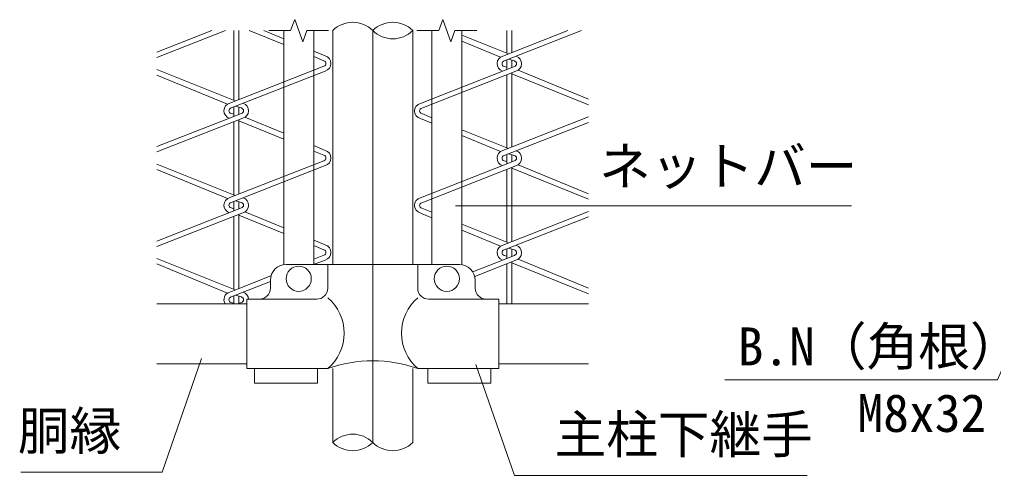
# Model space of a CAD drawing. Units: millimetres, scale not verified. Extents: x -4200 to 4200, y -2970 to 2970.
# Drawn here: x 2315 to 3552, y -53 to 527 of the extents above; entities that cross this region are included whole.
import ezdxf
from ezdxf.enums import TextEntityAlignment as Align

# ---------------------------------------------------------------- set-up
doc = ezdxf.new("R2010")
doc.units = ezdxf.units.MM
doc.header["$LTSCALE"] = 20
for name, color, linetype, lineweight in [('0-1_D-STR1', 1, 'Continuous', 18), ('0-2_D-STR-DIM', 7, 'Continuous', 9), ('0-7_D-STR3', 3, 'Continuous', 13), ('0-8_D-STR-TXT', 7, 'Continuous', 9), ('0-9_Defpoints', 8, 'Continuous', 18), ('0-A_D-STR2', 7, 'Continuous', 9)]:
    doc.layers.add(name, color=color, linetype=linetype, lineweight=lineweight)
doc.styles.add('ＭＳ ゴシック', font='')
doc.styles.get('ＭＳ ゴシック').set_extended_font_data('MS Gothic')

msp = doc.modelspace()

# ---------------------------------------------------------------- linework, layer by layer
at = {"layer": '0-1_D-STR1'}
for p, q in [((2712.83, 512.44), (2712.83, 215.27)), ((2814.43, 512.44), (2814.43, 215.27)), ((2489.57, 165.27), (2603.63, 165.27)), ((2923.63, 165.27), (3037.35, 165.27)), ((2489.57, 89.27), (2603.63, 89.27)), ((2923.63, 89.27), (3037.35, 89.27)), ((2712.83, 83.27), (2712.83, -10.63)), ((2814.43, 83.27), (2814.43, -10.63))]:
    msp.add_line(p, q, dxfattribs=at)
at = {"layer": '0-2_D-STR-DIM'}
for points in [[(2707.63, 512.44), (2679.89, 512.44), (2674.76, 498.35), (2664.49, 526.54), (2659.36, 512.44), (2631.63, 512.44)], [(2895.63, 512.44), (2867.89, 512.44), (2862.76, 498.35), (2852.49, 526.54), (2847.36, 512.44), (2819.63, 512.44)]]:
    msp.add_lwpolyline(points, dxfattribs=at)
for centre, start, end in [((2738.23, 486.88), 45.18146, 134.81854), ((2789.03, 486.88), 45.18146, 134.81854), ((2789.03, 538), 225.18146, 314.81854), ((2738.23, -36.19), 45.18146, 134.81854), ((2738.23, 14.93), 225.18146, 314.81854), ((2789.03, 14.93), 225.18146, 314.81854)]:
    msp.add_arc(centre, 36.03, start, end, dxfattribs=at)
at = {"layer": '0-7_D-STR3'}
for p, q in [((2650.63, 512.44), (2650.63, 215.04)), ((2688.63, 512.44), (2688.63, 215.27)), ((2838.63, 512.44), (2838.63, 215.27)), ((2876.63, 512.44), (2876.63, 215.04)), ((2653.63, 215.27), (2873.63, 215.27)), ((2706.53, 215.27), (2706.53, 185.27)), ((2820.73, 215.27), (2820.73, 185.27)), ((2633.63, 195.27), (2633.63, 185.27)), ((2893.63, 195.27), (2893.63, 185.27)), ((2603.63, 171.27), (2603.63, 83.27)), ((2692.53, 171.27), (2603.63, 171.27)), ((2923.63, 171.27), (2834.73, 171.27)), ((2923.63, 171.27), (2923.63, 83.27)), ((2706.53, 83.27), (2603.63, 83.27)), ((2613.63, 83.27), (2613.63, 64.67)), ((2693.63, 83.27), (2693.63, 64.67)), ((2923.63, 83.27), (2820.73, 83.27)), ((2833.63, 83.27), (2833.63, 64.67)), ((2913.63, 83.27), (2913.63, 64.67)), ((2693.63, 64.67), (2613.63, 64.67)), ((2913.63, 64.67), (2833.63, 64.67))]:
    msp.add_line(p, q, dxfattribs=at)
for centre in [(2669.63, 197.27), (2857.63, 197.27)]:
    msp.add_circle(centre, 16, dxfattribs=at)
for centre, radius, start, end in [((2653.63, 195.27), 20, 90, 180), ((2873.63, 195.27), 20, 0, 90), ((2619.63, 185.27), 14, 270, 0), ((2692.53, 185.27), 14, 270, 0), ((2834.73, 185.27), 14, 180, 270), ((2907.63, 185.27), 14, 180, 270), ((2668.27, 128.15), 58.97, 310.4464, 49.5536), ((2858.98, 128.15), 58.97, 130.4464, 229.5536), ((2763.63, -77.7), 170.8, 70.46947, 109.53053)]:
    msp.add_arc(centre, radius, start, end, dxfattribs=at)
at = {"layer": '0-8_D-STR-TXT'}
msp.add_line((3371.41, 289.79), (2868.76, 289.79), dxfattribs=at)
for points in [[(3210.55, 68.93), (3556.62, 68.93), (3611.76, 195.44)], [(2316.65, -48.3), (2496.25, -48.3), (2546.31, 95.92)], [(3314.93, -52.65), (2943.45, -52.65), (2894.45, 88.5)]]:
    msp.add_lwpolyline(points, dxfattribs=at)
at = {"layer": '0-9_Defpoints'}
msp.add_line((2763.63, 512.44), (2763.63, -10.63), dxfattribs=at)
at = {"layer": '0-A_D-STR2'}
for p, q in [((2489.57, 485.08), (2559.3, 512.44)), ((2489.57, 478.24), (2576.72, 512.44)), ((2587.1, 423.87), (2587.1, 512.44)), ((2593.5, 424.79), (2593.5, 512.44)), ((2650.66, 494.7), (2606.83, 512.44)), ((2650.66, 501.97), (2625.26, 512.44)), ((2928.67, 480.03), (3011.25, 512.44)), ((2930.38, 473.87), (3028.67, 512.44)), ((2933.75, 483.62), (2933.75, 512.44)), ((2940.15, 484.54), (2940.15, 512.44)), ((2876.59, 506.54), (2935.75, 482.81)), ((2876.59, 499.09), (2925.87, 478.77)), ((2703.23, 480.29), (2688.65, 486.3)), ((2701.52, 474.12), (2688.65, 479.33)), ((2933.75, 463.1), (2933.75, 474.8)), ((2935.82, 476), (2943.51, 473.87)), ((2940.15, 466), (2940.15, 474.8)), ((2489.57, 462.98), (2589.11, 423.07)), ((2582.03, 420.29), (2701.52, 467.19)), ((2583.74, 414.12), (2703.23, 461.02)), ((2824.02, 420.03), (2943.51, 466.93)), ((2825.73, 413.87), (2945.22, 460.76)), ((2933.75, 466), (2930.38, 466.93)), ((2940.15, 364.54), (2940.15, 458.77)), ((3037.35, 418.24), (2940.15, 457.58)), ((3037.35, 425.2), (2948.02, 462.03)), ((2489.57, 455.99), (2579.23, 419.02)), ((2933.75, 363.62), (2933.75, 456.26)), ((2587.1, 403.35), (2587.1, 415.06)), ((2589.18, 416.26), (2596.87, 414.12)), ((2593.5, 406.25), (2593.5, 415.06)), ((2489.57, 365.08), (2596.87, 407.19)), ((2489.57, 358.24), (2598.58, 401.02)), ((2587.1, 406.25), (2583.74, 407.19)), ((2587.1, 303.87), (2587.1, 396.52)), ((2593.5, 304.79), (2593.5, 399.03)), ((2650.66, 374.7), (2593.5, 397.83)), ((2650.66, 381.97), (2601.38, 402.29)), ((2824.02, 400.76), (2838.59, 394.75)), ((2825.73, 406.93), (2838.59, 401.77)), ((2928.67, 360.03), (3037.35, 402.69)), ((2930.38, 353.87), (3037.35, 395.85)), ((2876.59, 386.54), (2935.75, 362.81)), ((2876.59, 379.09), (2925.87, 358.77)), ((2703.23, 360.29), (2688.66, 366.3)), ((2701.52, 354.12), (2688.66, 359.33)), ((2582.03, 300.29), (2701.52, 347.19)), ((2824.02, 300.03), (2943.51, 346.93)), ((2933.75, 346), (2930.38, 346.93)), ((2933.75, 343.1), (2933.75, 354.8)), ((2935.82, 356), (2943.51, 353.87)), ((2940.15, 346), (2940.15, 354.8)), ((2489.57, 342.98), (2589.11, 303.07)), ((2489.57, 335.99), (2579.23, 299.02)), ((2583.74, 294.12), (2703.23, 341.02)), ((2825.73, 293.87), (2945.22, 340.76)), ((2933.75, 243.62), (2933.75, 336.26)), ((2940.15, 244.54), (2940.15, 338.77)), ((3037.35, 298.24), (2940.15, 337.58)), ((3037.35, 305.2), (2948.02, 342.03)), ((2489.57, 245.08), (2596.87, 287.19)), ((2587.1, 286.25), (2583.74, 287.19)), ((2587.1, 283.35), (2587.1, 295.44)), ((2589.18, 296.26), (2596.87, 294.12)), ((2593.5, 285.87), (2593.5, 295.06)), ((2825.73, 286.93), (2838.59, 281.77)), ((2489.57, 238.24), (2598.58, 281.02)), ((2587.1, 183.87), (2587.1, 276.52)), ((2593.5, 184.79), (2593.5, 279.03)), ((2650.66, 254.7), (2593.5, 277.83)), ((2650.66, 261.97), (2601.38, 282.29)), ((2824.02, 280.76), (2838.59, 274.76)), ((2928.67, 240.03), (3037.35, 282.69)), ((2930.38, 233.87), (3037.35, 275.85)), ((2876.59, 266.54), (2935.75, 242.81)), ((2876.59, 259.09), (2925.87, 238.77)), ((2703.23, 240.29), (2688.66, 246.3)), ((2701.52, 234.12), (2688.66, 239.33)), ((2933.75, 223.1), (2933.75, 235.19)), ((2935.82, 236), (2943.51, 233.87)), ((2489.57, 222.98), (2589.11, 183.07)), ((2688.63, 222.13), (2701.52, 227.19)), ((2890.44, 206.1), (2943.51, 226.93)), ((2933.75, 226), (2930.38, 226.93)), ((2940.15, 225.61), (2940.15, 234.8)), ((2489.57, 215.99), (2579.23, 179.02)), ((2688.58, 215.27), (2703.23, 221.02)), ((2892.99, 200.26), (2945.22, 220.76)), ((2933.75, 165.27), (2933.75, 216.26)), ((2940.15, 165.27), (2940.15, 218.77)), ((3037.35, 178.24), (2940.15, 217.58)), ((3037.35, 185.2), (2948.02, 222.03)), ((2582.03, 180.29), (2634.42, 200.85)), ((2583.74, 174.12), (2633.69, 193.73)), ((2587.1, 165.27), (2587.1, 175.44)), ((2589.18, 176.26), (2596.87, 174.12)), ((2593.5, 165.87), (2593.5, 175.06)), ((2587.1, 166.25), (2583.74, 167.19)), ((2591.98, 165.27), (2596.87, 167.19))]:
    msp.add_line(p, q, dxfattribs=at)
for centre, radius, start, end in [((2700.56, 470.66), 3.6, 285.52411, 74.47589), ((2700.56, 470.66), 10, 285.52411, 74.47589), ((2931.35, 470.4), 10, 105.52411, 251.53809), ((2931.35, 470.4), 3.6, 105.52411, 254.47589), ((2942.55, 470.4), 3.6, 285.52411, 74.47589), ((2942.55, 470.4), 10, 285.52411, 71.5381), ((2584.7, 410.66), 10, 105.52411, 251.53809), ((2584.7, 410.66), 3.6, 105.52411, 254.47589), ((2595.9, 410.66), 3.6, 285.52411, 74.47589), ((2595.9, 410.66), 10, 285.52411, 71.5381), ((2826.69, 410.4), 10, 105.52411, 254.47589), ((2826.69, 410.4), 3.6, 105.52411, 254.47589), ((2700.56, 350.66), 10, 285.52411, 74.47589), ((2931.35, 350.4), 10, 105.52411, 251.53809), ((2942.55, 350.4), 10, 285.52411, 71.5381), ((2700.56, 350.66), 3.6, 285.52411, 74.47589), ((2931.35, 350.4), 3.6, 105.52411, 254.47589), ((2942.55, 350.4), 3.6, 285.52411, 74.47589), ((2584.7, 290.66), 10, 105.52411, 251.53809), ((2595.9, 290.66), 10, 285.52411, 71.5381), ((2826.69, 290.4), 10, 105.52411, 254.47589), ((2584.7, 290.66), 3.6, 105.52411, 254.47589), ((2595.9, 290.66), 3.6, 285.52411, 74.47589), ((2826.69, 290.4), 3.6, 105.52411, 254.47589), ((2700.56, 230.66), 10, 285.52411, 74.47589), ((2931.35, 230.4), 10, 105.52411, 251.53809), ((2942.55, 230.4), 10, 285.52411, 71.5381), ((2700.56, 230.66), 3.6, 285.52411, 74.47589), ((2931.35, 230.4), 3.6, 105.52411, 254.47589), ((2942.55, 230.4), 3.6, 285.52411, 74.47589), ((2584.7, 170.66), 10, 105.52411, 212.58248), ((2584.7, 170.66), 3.6, 105.52411, 254.47589), ((2595.9, 170.66), 3.6, 285.52411, 74.47589), ((2595.9, 170.66), 10, 3.52515, 71.5381)]:
    msp.add_arc(centre, radius, start, end, dxfattribs=at)

# ---------------------------------------------------------------- texts
at = {"layer": '0-8_D-STR-TXT', "style": 'ＭＳ ゴシック'}
for s, p in [('ネットバー', (3050.85, 301.74)), ('B.N（角根）', (3226.79, 72.87)), ('M8x32', (3378.88, -11.71)), ('胴縁', (2313.1, -34.31)), ('主柱下継手', (2994.37, -38.8))]:
    msp.add_text(s, height=48.09, dxfattribs=at).set_placement(p, align=Align.BOTTOM_LEFT)

doc.saveas('drawing.dxf')
